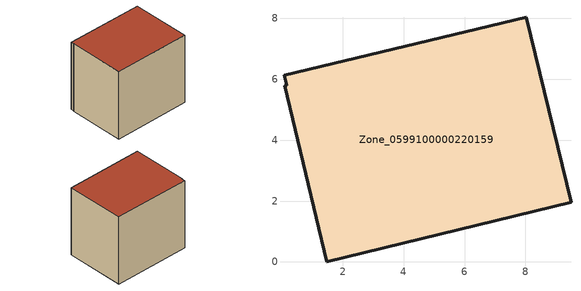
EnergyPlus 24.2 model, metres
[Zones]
Zone_0599100000220159
 floor ground (C_G): 0.15,5.8 0.07,6.13 8.03,8.04 9.5,1.96 1.47,0 0.08,5.78 z0
 wall outside (C_F): 9.5,1.96 8.03,8.04 0.07,6.13 0.15,5.8 0.08,5.78 1.47,0 9.5,1.96 z0:7.51
 roof outside (C_R): 0.07,6.13 0.15,5.8 0.08,5.78 1.47,0 9.5,1.96 8.03,8.04 z7.51
[BUILDING]
Pand.0599100000220159: North Axis=0; Terrain=City; Loads Convergence Tolerance Value=0.04; Temperature Convergence Tolerance Value=0.4; Solar Distribution=FullExterior; Maximum Number of Warmup Days=25; Minimum Number of Warmup Days=1
[Site:Location]
Rotterdam.The.Hague.AP_ZH_NLD Design_Conditions: Latitude=51.96; Longitude=4.45; Time Zone=1; Elevation=-4.5
[SITE:GROUNDTEMPERATURE:BUILDINGSURFACE]
18, 18, 18, 18, 18, 18, 18, 18, 18, 18, 18, 18
[MATERIAL] Thermal Absorptance=0.9; Solar Absorptance=0.7; Visible Absorptance=0.7
Name | Roughness | Thickness | Conductivity | Density | Specific Heat
G.TI.1965-1974 | MediumSmooth | 0.15 | 0.882353 | 540 | 1210
F.TI.1965-1974 | Rough | 0.3 | 0.697674 | 1920 | 840
R.TI.1965-1974 | MediumRough | 0.2 | 0.232558 | 1500 | 1000
[CONSTRUCTION]
C_G: G.TI.1965-1974
C_F: F.TI.1965-1974
C_R: R.TI.1965-1974
[ZONE]
Zone_0599100000220159: Type=1; Multiplier=1; Ceiling Height=Autocalculate; Volume=Autocalculate; Floor Area=autocalculate; Part of Total Floor Area=Yes
[ZONEINFILTRATION:DESIGNFLOWRATE]
Infil_Zone_0599100000220159: Zone or ZoneList or Space or SpaceList=Zone_0599100000220159; Schedule=AlwaysOn; Design Flow Rate Calculation Method=Flow/Area; Flow Rate per Floor Area=0.003; Constant Term Coefficient=1; Temperature Term Coefficient=0; Velocity Term Coefficient=0; Velocity Squared Term Coefficient=0
[HVACTEMPLATE:ZONE:IDEALLOADSAIRSYSTEM]
Zone_0599100000220159: Maximum Heating Supply Air Temperature=50; Minimum Cooling Supply Air Temperature=13; Maximum Heating Supply Air Humidity Ratio=0.0156; Minimum Cooling Supply Air Humidity Ratio=0.0077; Heating Limit=NoLimit; Cooling Limit=NoLimit; Dehumidification Control Type=ConstantSensibleHeatRatio; Cooling Sensible Heat Ratio=0.7; Dehumidification Setpoint=60; Humidification Control Type=None; Humidification Setpoint=30; Outdoor Air Method=None; Outdoor Air Flow Rate per Person=0.00944; Outdoor Air Flow Rate per Zone Floor Area=0; Outdoor Air Flow Rate per Zone=0; Demand Controlled Ventilation Type=None; Outdoor Air Economizer Type=NoEconomizer; Heat Recovery Type=None; Sensible Heat Recovery Effectiveness=0.7; Latent Heat Recovery Effectiveness=0.65
[ZONECONTROL:THERMOSTAT]
ThermostatControl_Zone_0599100000220159: Zone or ZoneList=Zone_0599100000220159; Control Type Schedule=DualSetpointControlType; Control 1=Thermostat_Zone_0599100000220159; Temperature Difference Between Cutout And Setpoint=0
[THERMOSTATSETPOINT:DUALSETPOINT]
Thermostat_Zone_0599100000220159: Heating Setpoint Temperature Schedule=HeatingSetpoint_Zone_0599100000220159; Cooling Setpoint Temperature Schedule=CoolingSetpoint_Zone_0599100000220159
[SCHEDULE:COMPACT]
HeatingSetpoint_Zone_0599100000220159: Through: 12/31, For: AllDays, Until: 24:00, 21
CoolingSetpoint_Zone_0599100000220159: Through: 12/31, For: AllDays, Until: 24:00, 24
DualSetpointControlType: Through: 12/31, For: AllDays, Until: 24:00, 4
AlwaysOn: Through: 12/31, For: AllDays, Until: 24:00, 1
